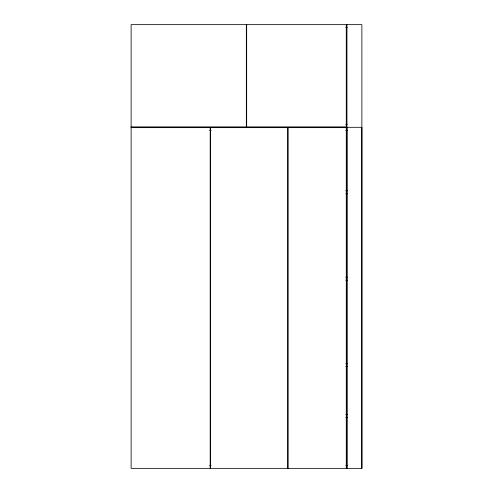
<?xml version="1.0" encoding="UTF-8"?>
<svg xmlns="http://www.w3.org/2000/svg" width="493" height="493" viewBox="0 0 493 493"><rect width="100%" height="100%" fill="white"/><g stroke="black" fill="none" stroke-linecap="round" stroke-linejoin="round"><path stroke-width="0.74" d="M346.949 127.305L346.949 468.35L346.949 24.65M361.88 468.35L361.88 24.65L131.12 24.65L131.12 468.35L361.88 468.35L361.88 127.305L131.12 127.305M345.729 27.707L347.263 27.707M345.729 124.248L347.263 124.248M131.12 126.966L246.327 126.966L246.327 24.65M131.12 127.644L210.191 127.644L210.191 468.35M209.58 130.355L211.115 130.355M345.729 130.355L347.263 130.355M345.815 190.76L347.343 190.76M345.815 193.817L347.343 193.817M345.815 277.128L347.343 277.128M345.815 280.178L347.343 280.178M345.815 363.489L347.343 363.489M345.815 366.545L347.343 366.545M345.815 414.391L347.343 414.391M345.815 417.448L347.343 417.448M209.58 465.293L211.115 465.293M345.729 465.293L347.263 465.293M346.271 24.65L346.271 126.966L246.673 126.966L246.673 24.65M346.271 468.35L346.271 127.644L288.072 127.644L288.072 468.35M287.733 468.35L287.733 127.644L210.529 127.644L210.529 468.35"/></g></svg>
